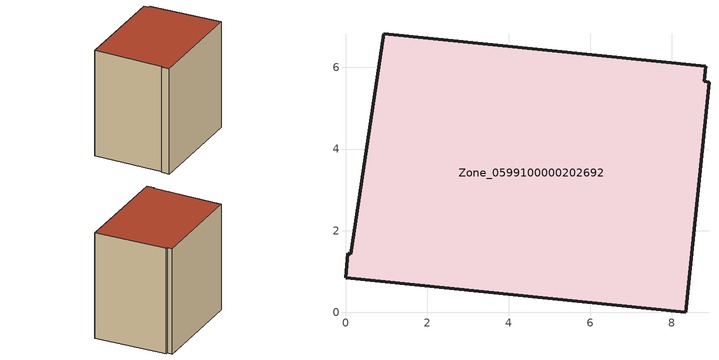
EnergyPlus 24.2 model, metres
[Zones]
Zone_0599100000202692
 floor ground (C_G): 8.91,5.63 8.34,0 0,0.84 0.06,1.44 0.13,1.42 0.94,6.83 8.83,6.03 8.79,5.66 z0
 wall outside (C_F): 8.34,0 8.91,5.63 8.79,5.66 8.83,6.03 0.94,6.83 0.13,1.42 0.06,1.44 0,0.84 8.34,0 z0:8.33
 roof outside (C_R): 0.06,1.44 0,0.84 8.34,0 8.91,5.63 8.79,5.66 8.83,6.03 0.94,6.83 0.13,1.42 z8.33
[BUILDING]
Pand.0599100000202692: North Axis=0; Terrain=City; Loads Convergence Tolerance Value=0.04; Temperature Convergence Tolerance Value=0.4; Solar Distribution=FullExterior; Maximum Number of Warmup Days=25; Minimum Number of Warmup Days=1
[Site:Location]
Rotterdam.The.Hague.AP_ZH_NLD Design_Conditions: Latitude=51.96; Longitude=4.45; Time Zone=1; Elevation=-4.5
[SITE:GROUNDTEMPERATURE:BUILDINGSURFACE]
18, 18, 18, 18, 18, 18, 18, 18, 18, 18, 18, 18
[MATERIAL] Thermal Absorptance=0.9; Solar Absorptance=0.7; Visible Absorptance=0.7
Name | Roughness | Thickness | Conductivity | Density | Specific Heat
G.TI.1946-1964 | MediumSmooth | 0.15 | 1 | 540 | 1210
F.TI.1946-1964 | Rough | 0.3 | 0.857143 | 1920 | 840
R.TI.1946-1964 | MediumRough | 0.2 | 0.277778 | 1500 | 1000
[CONSTRUCTION]
C_G: G.TI.1946-1964
C_F: F.TI.1946-1964
C_R: R.TI.1946-1964
[ZONE]
Zone_0599100000202692: Type=1; Multiplier=1; Ceiling Height=Autocalculate; Volume=Autocalculate; Floor Area=autocalculate; Part of Total Floor Area=Yes
[ZONEINFILTRATION:DESIGNFLOWRATE]
Infil_Zone_0599100000202692: Zone or ZoneList or Space or SpaceList=Zone_0599100000202692; Schedule=AlwaysOn; Design Flow Rate Calculation Method=Flow/Area; Flow Rate per Floor Area=0.003; Constant Term Coefficient=1; Temperature Term Coefficient=0; Velocity Term Coefficient=0; Velocity Squared Term Coefficient=0
[HVACTEMPLATE:ZONE:IDEALLOADSAIRSYSTEM]
Zone_0599100000202692: Maximum Heating Supply Air Temperature=50; Minimum Cooling Supply Air Temperature=13; Maximum Heating Supply Air Humidity Ratio=0.0156; Minimum Cooling Supply Air Humidity Ratio=0.0077; Heating Limit=NoLimit; Cooling Limit=NoLimit; Dehumidification Control Type=ConstantSensibleHeatRatio; Cooling Sensible Heat Ratio=0.7; Dehumidification Setpoint=60; Humidification Control Type=None; Humidification Setpoint=30; Outdoor Air Method=None; Outdoor Air Flow Rate per Person=0.00944; Outdoor Air Flow Rate per Zone Floor Area=0; Outdoor Air Flow Rate per Zone=0; Demand Controlled Ventilation Type=None; Outdoor Air Economizer Type=NoEconomizer; Heat Recovery Type=None; Sensible Heat Recovery Effectiveness=0.7; Latent Heat Recovery Effectiveness=0.65
[ZONECONTROL:THERMOSTAT]
ThermostatControl_Zone_0599100000202692: Zone or ZoneList=Zone_0599100000202692; Control Type Schedule=DualSetpointControlType; Control 1=Thermostat_Zone_0599100000202692; Temperature Difference Between Cutout And Setpoint=0
[THERMOSTATSETPOINT:DUALSETPOINT]
Thermostat_Zone_0599100000202692: Heating Setpoint Temperature Schedule=HeatingSetpoint_Zone_0599100000202692; Cooling Setpoint Temperature Schedule=CoolingSetpoint_Zone_0599100000202692
[SCHEDULE:COMPACT]
HeatingSetpoint_Zone_0599100000202692: Through: 12/31, For: AllDays, Until: 24:00, 21
CoolingSetpoint_Zone_0599100000202692: Through: 12/31, For: AllDays, Until: 24:00, 24
DualSetpointControlType: Through: 12/31, For: AllDays, Until: 24:00, 4
AlwaysOn: Through: 12/31, For: AllDays, Until: 24:00, 1
